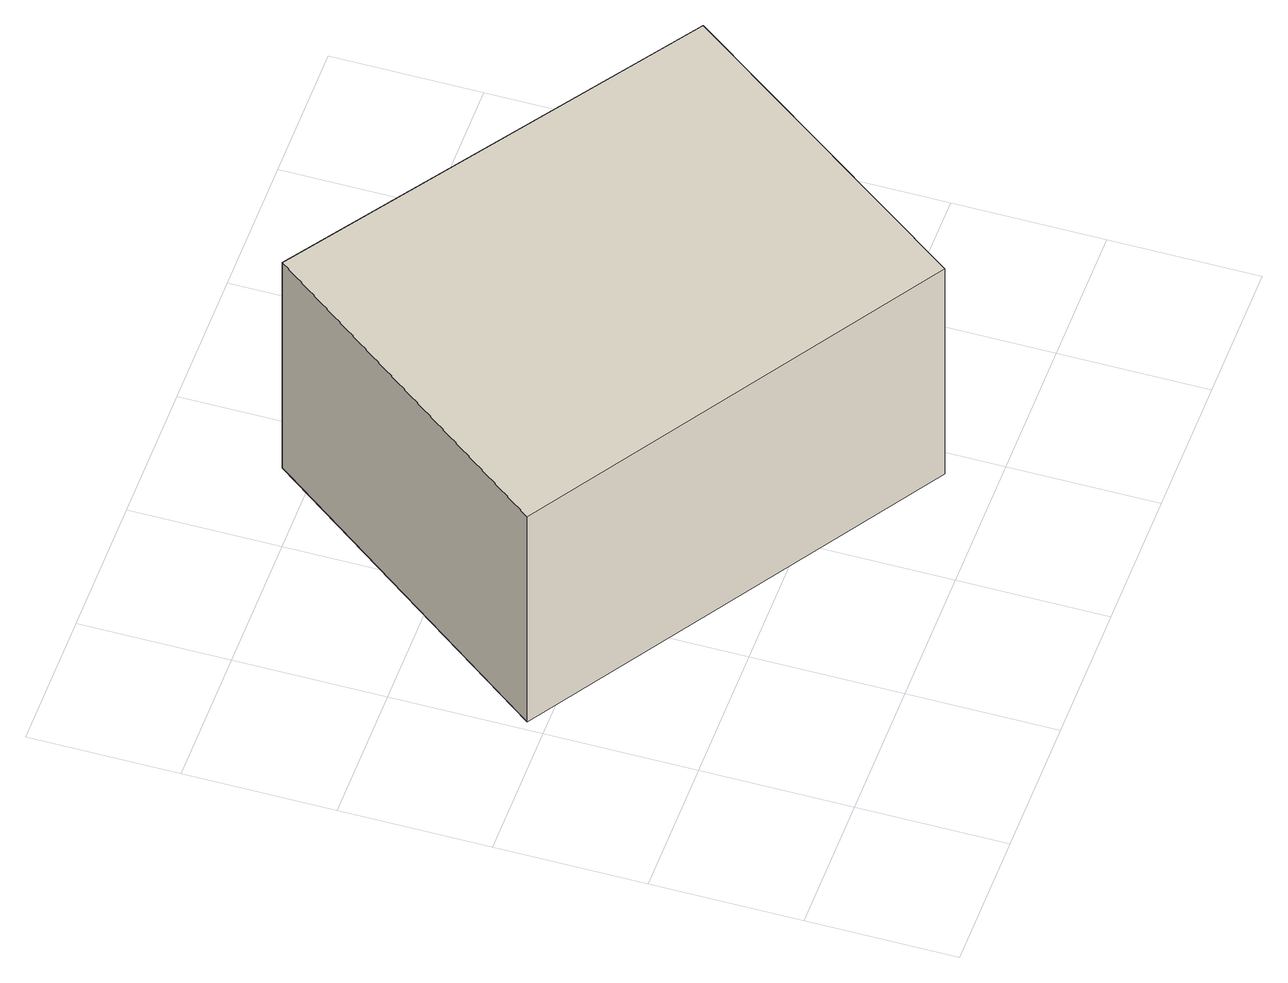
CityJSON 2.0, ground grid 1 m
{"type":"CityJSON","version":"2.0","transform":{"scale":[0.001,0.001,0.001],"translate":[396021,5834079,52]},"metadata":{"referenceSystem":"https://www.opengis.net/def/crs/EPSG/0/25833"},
"CityObjects":{
"building1":{"type":"Building","attributes":{"Gemeindeschluessel":"11000003","BezugspunktDach":"2200","function":"31001_2000","measuredHeight":1.83,"storeysAboveGround":1},"address":[{"country":"Germany","locality":"Berlin","thoroughfareNumber":"1","thoroughfareName":"Schönerlinder Chaussee"}],"geometry":[{"type":"Solid","lod":"1","boundaries":[[[[0,1,2,3]],[[4,5,6,7]],[[4,7,3,2]],[[5,4,2,1]],[[6,5,1,0]],[[7,6,0,3]]]]}]}
},
"vertices":[
[2831,336,2010],[4317,2371,2010],[1634,4204,2010],[66,2124,2010],[1634,4204,179],[4317,2371,179],[2831,336,179],[66,2124,179]
]}
